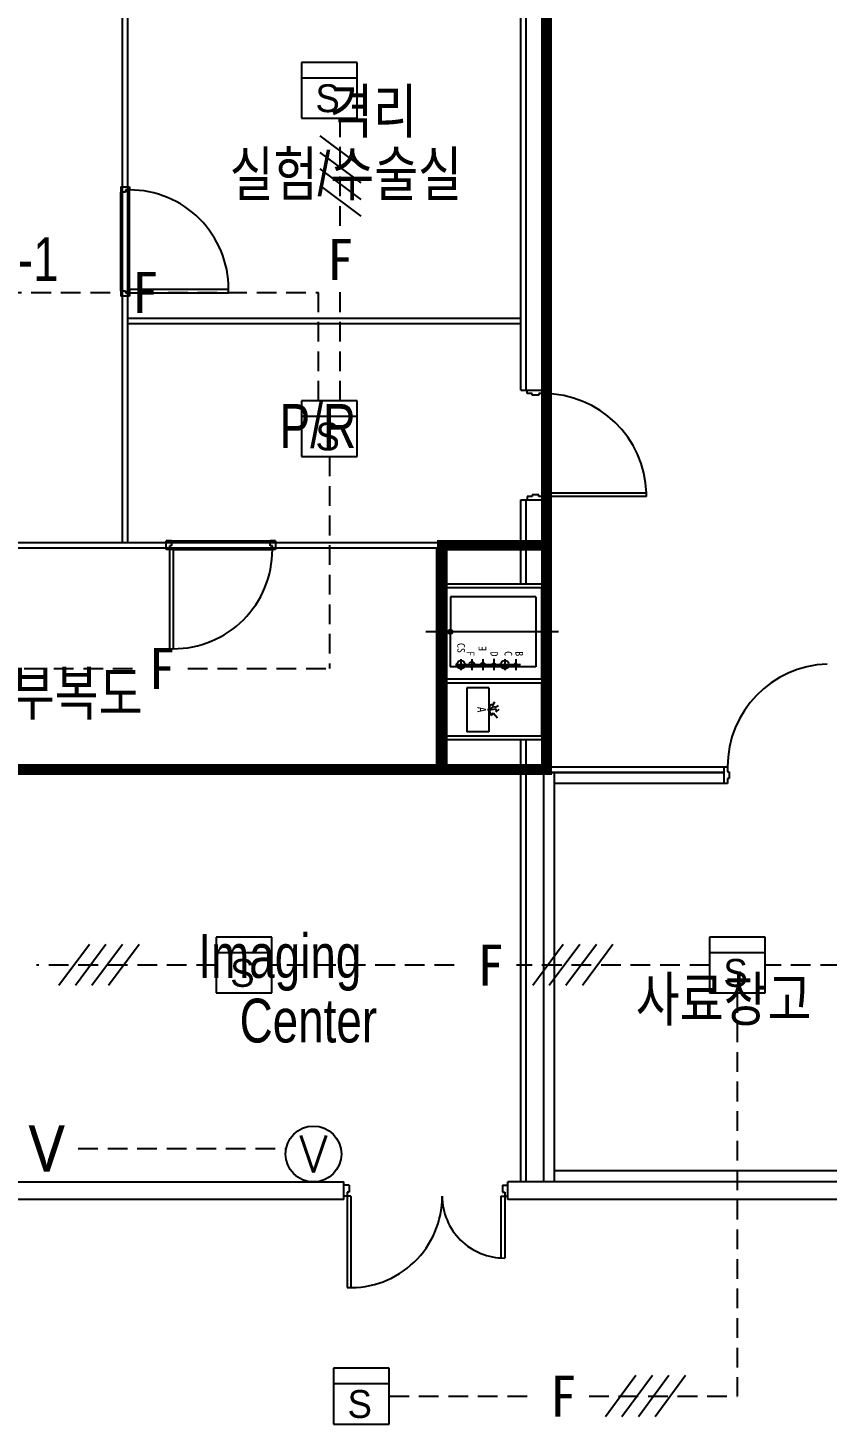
# Model space of a CAD drawing. Header units: millimetres. Extents: x 1710 to 94914, y 1329 to 63037.
# Drawn here: x 32318 to 39621, y 29943 to 42694 of the extents above; entities that cross this region are included whole.
import ezdxf
from ezdxf.enums import TextEntityAlignment as Align

# ---------------------------------------------------------------- set-up
doc = ezdxf.new("R2010")
doc.units = ezdxf.units.MM
doc.header["$LTSCALE"] = 120
doc.linetypes.add('HIDDENX2', pattern=[0.75, 0.5, -0.25])
for name, color, linetype in [('2구역', 6, 'Continuous'), ('6구역', 51, 'Continuous'), ('ARCH', 9, 'Continuous'), ('DET', 2, 'Continuous'), ('DET-S', 2, 'Continuous'), ('fire', 2, 'Continuous'), ('fire-l', 4, 'Continuous'), ('STROBE', 1, 'Continuous')]:
    doc.layers.add(name, color=color, linetype=linetype)
doc.styles.add('GHD', font='')
doc.styles.add('ghs', font='')
doc.styles.get("Standard").update_dxf_attribs({"font": 'SIMPLEX.shx'})
doc.styles.add('SUKWOO', font='malgun.ttf')
doc.styles.add('TSTYLE4', font='txt', dxfattribs={"width": 0.95, "height": 70})
doc.styles.add('TSTYLE5', font='txt', dxfattribs={"width": 0.95, "height": 80})
doc.styles.add('TSTYLE7', font='txt', dxfattribs={"height": 70})
doc.styles.add('돋움', font='')
doc.styles.get('GHD').set_extended_font_data('Dotum')
doc.styles.get('ghs').set_extended_font_data('Dotum')
doc.styles.get('돋움').set_extended_font_data('DotumChe')

# ---------------------------------------------------------------- blocks, each defined once
blk = doc.blocks.new('e-01')
at = {"layer": 'DET'}
for p, q in [((1.5, 1.5), (-1.5, 1.5)), ((-1.5, 1.5), (-1.5, -1.5)), ((1.5, -1.5), (1.5, 1.5)), ((1.5, 0.66), (-1.5, 0.66))]:
    blk.add_line(p, q, dxfattribs=at)
at = {"layer": 'DET-S'}
blk.add_line((-1.5, -1.5), (1.5, -1.5), dxfattribs=at)
at = {"layer": 'DET', "color": 1, "style": 'ghs'}
blk.add_text('S', height=1.5, dxfattribs=at).set_placement((-0.745, -1.172))
blk = doc.blocks.new('01')
at = {"layer": 'fire'}
for p, q in [((-0.079, 1.25), (-1.937, -1.25)), ((0.929, 1.25), (-0.929, -1.25)), ((1.937, 1.25), (0.079, -1.25)), ((2.944, 1.25), (1.087, -1.25))]:
    blk.add_line(p, q, dxfattribs=at)
blk = doc.blocks.new('e-07')
at = {"layer": 'fire'}
blk.add_circle((0, 1.5), 1.5, dxfattribs=at)
at = {"layer": 'STROBE'}
blk.add_line((0, 3), (0, 2.99), dxfattribs=at)
at = {"layer": 'fire', "color": 1}
blk.add_text('V', height=2, dxfattribs=at).set_placement((0, 1.5), align=Align.MIDDLE)

msp = doc.modelspace()

# ---------------------------------------------------------------- linework, layer by layer
at = {"layer": '2구역', "linetype": 'Continuous', "const_width": 100, "elevation": 0}
msp.add_lwpolyline([(25778.8, 44357), (25778.8, 35920.8), (37056.3, 35920.8), (37056.3, 44357)], close=True, dxfattribs=at)
at = {"layer": '6구역', "linetype": 'Continuous', "const_width": 100, "elevation": 0}
msp.add_lwpolyline([(60281.3, 31994.2), (50381.3, 31994.2), (50381.3, 35944.2), (52581.3, 35944.2), (52581.3, 42084.2), (40531.3, 42084.2), (40531.3, 44357), (37056.3, 44357), (37056.3, 37968.3), (36105.3, 37968.3), (36105.3, 35920.8), (25778.8, 35920.8), (25778.8, 44357)], dxfattribs=at)
at = {"layer": 'ARCH', "color": 9}
for p, q in [((33231.3, 37994.2, 0), (33231.3, 44294.2, 0)), ((33181.3, 37994.2, 0), (33181.3, 44234.2, 0)), ((36821.3, 39384.2, 0), (36821.3, 44234.2, 0)), ((36871.3, 39384.2, 0), (36871.3, 44234.2, 0)), ((37031.3, 39384.2, 0), (37031.3, 44234.2, 0)), ((37081.3, 39384.2, 0), (37081.3, 44234.2, 0)), ((33166.3, 41244.2, 0), (33246.3, 41244.2, 0)), ((33166.3, 41244.2, 0), (33166.3, 41194.3, 0)), ((33210.5, 41194.3, 0), (33166.3, 41194.3, 0)), ((33166.3, 40294.1, 0), (33166.3, 41194.3, 0)), ((33181.3, 41244.2, 0), (33231.3, 41244.2, 0)), ((33210.5, 41214.8, 0), (33210.5, 41194.3, 0)), ((33246.3, 41214.8, 0), (33210.5, 41214.8, 0)), ((33210.5, 41214.8, 0), (33210.5, 41194.3, 0)), ((33246.3, 41244.2, 0), (33246.3, 41214.8, 0)), ((33246.3, 40308.8, 0), (33246.3, 41214.8, 0)), ((33246.3, 40308.8, 0), (34151.6, 40308.8, 0)), ((33246.3, 40308.8, 0), (33246.3, 40273.6, 0)), ((34151.6, 40273.6, 0), (34151.6, 40308.8, 0)), ((33166.3, 40294.1, 0), (33210.5, 40294.1, 0)), ((33166.3, 40294.1, 0), (33166.3, 40244.2, 0)), ((33246.3, 40244.2, 0), (33166.3, 40244.2, 0)), ((33231.3, 40244.2, 0), (33181.3, 40244.2, 0)), ((33231.3, 40244.2, 0), (33181.3, 40244.2, 0)), ((33210.5, 40294.1, 0), (33210.5, 40273.6, 0)), ((33210.5, 40273.6, 0), (33246.3, 40273.6, 0)), ((33246.3, 40273.6, 0), (33246.3, 40244.2, 0)), ((33246.3, 40273.6, 0), (34151.6, 40273.6, 0)), ((33231.3, 40044.2, 0), (36821.3, 40044.2, 0)), ((33231.3, 39994.2, 0), (36821.3, 39994.2, 0)), ((36821.3, 39384.2, 0), (37081.3, 39384.2, 0)), ((36881.3, 39384.2, 0), (37031.3, 39384.2, 0)), ((36881.3, 39354.2, 0), (36881.3, 39384.2, 0)), ((36881.3, 39354.2, 0), (36881.3, 39384.2, 0)), ((36926.3, 39354.2, 0), (36881.3, 39354.2, 0)), ((36926.3, 39354.2, 0), (36881.3, 39354.2, 0)), ((36926.3, 39339.2, 0), (36926.3, 39354.2, 0)), ((36926.3, 39339.2, 0), (36926.3, 39354.2, 0)), ((36986.3, 39339.2, 0), (36926.3, 39339.2, 0)), ((36986.3, 39339.2, 0), (36926.3, 39339.2, 0)), ((37031.3, 39354.2, 0), (36986.3, 39354.2, 0)), ((36986.3, 39354.2, 0), (36986.3, 39339.2, 0)), ((37031.3, 39354.2, 0), (36986.3, 39354.2, 0)), ((36986.3, 39354.2, 0), (36986.3, 39339.2, 0)), ((37031.3, 39384.2, 0), (37031.3, 39354.2, 0)), ((37031.3, 39384.2, 0), (37031.3, 39354.2, 0)), ((36821.3, 37618.1, 0), (36821.3, 38384.2, 0)), ((36821.3, 38384.2, 0), (37081.3, 38384.2, 0)), ((36871.3, 37618.1, 0), (36871.3, 38384.2, 0)), ((36926.3, 38414.2, 0), (36881.3, 38414.2, 0)), ((36926.3, 38414.2, 0), (36881.3, 38414.2, 0)), ((36881.3, 38414.2, 0), (36881.3, 38384.2, 0)), ((36881.3, 38384.2, 0), (37031.3, 38384.2, 0)), ((36986.3, 38429.2, 0), (36926.3, 38429.2, 0)), ((36926.3, 38429.2, 0), (36926.3, 38414.2, 0)), ((36986.3, 38429.2, 0), (36926.3, 38429.2, 0)), ((36926.3, 38429.2, 0), (36926.3, 38414.2, 0)), ((36986.3, 38414.2, 0), (36986.3, 38429.2, 0)), ((36986.3, 38414.2, 0), (36986.3, 38429.2, 0)), ((37031.3, 38414.2, 0), (36986.3, 38414.2, 0)), ((37031.3, 38414.2, 0), (36986.3, 38414.2, 0)), ((37971.3, 38444.2, 0), (37031.3, 38444.2, 0)), ((37031.3, 38414.2, 0), (37031.3, 38444.2, 0)), ((37971.3, 38444.2, 0), (37031.3, 38444.2, 0)), ((37031.3, 38414.2, 0), (37031.3, 38444.2, 0)), ((37971.3, 38414.2, 0), (37031.3, 38414.2, 0)), ((37971.3, 38414.2, 0), (37031.3, 38414.2, 0)), ((37031.3, 38384.2, 0), (37031.3, 38414.2, 0)), ((37031.3, 38384.2, 0), (37031.3, 38414.2, 0)), ((37031.3, 37618.1, 0), (37031.3, 38384.2, 0)), ((37081.3, 37568.2, 0), (37081.3, 38384.2, 0)), ((37971.3, 38414.2, 0), (37971.3, 38444.2, 0)), ((37971.3, 38414.2, 0), (37971.3, 38444.2, 0)), ((33581.3, 37929.2, 0), (33581.3, 38009.2, 0)), ((33631.2, 38009.2, 0), (33581.3, 38009.2, 0)), ((33631.2, 38009.2, 0), (33631.2, 37965.1, 0)), ((33631.2, 38009.2, 0), (34531.5, 38009.2, 0)), ((34531.5, 37965.1, 0), (34531.5, 38009.2, 0)), ((34581.3, 38009.2, 0), (34531.5, 38009.2, 0)), ((34581.3, 38009.2, 0), (34581.3, 37929.2, 0)), ((29931.3, 37994.2, 0), (36821.3, 37994.2, 0)), ((29931.3, 37944.2, 0), (36821.3, 37944.2, 0)), ((33581.3, 37944.2, 0), (33581.3, 37994.2, 0)), ((33581.3, 37944.2, 0), (33581.3, 37994.2, 0)), ((33610.7, 37929.2, 0), (33581.3, 37929.2, 0)), ((33610.7, 37965.1, 0), (33610.7, 37929.2, 0)), ((33631.2, 37965.1, 0), (33610.7, 37965.1, 0)), ((33610.7, 37929.2, 0), (33610.7, 37024, 0)), ((33646, 37929.2, 0), (33610.7, 37929.2, 0)), ((33646, 37929.2, 0), (33646, 37024, 0)), ((33646, 37929.2, 0), (34552, 37929.2, 0)), ((34552, 37965.1, 0), (34531.5, 37965.1, 0)), ((34552, 37965.1, 0), (34531.5, 37965.1, 0)), ((34552, 37929.2, 0), (34552, 37965.1, 0)), ((34581.3, 37929.2, 0), (34552, 37929.2, 0)), ((34581.3, 37994.2, 0), (34581.3, 37944.2, 0)), ((36055.3, 35944.2, 0), (36055.3, 37944.1, 0)), ((36105.3, 35944.2, 0), (36105.3, 37944.1, 0)), ((36055.3, 36194.1, 0), (36055.3, 37618.1, 0)), ((36090.3, 37618.1, 0), (36055.3, 37618.1, 0)), ((36090.3, 36194.1, 0), (36090.3, 37618.1, 0)), ((36090.3, 37618.1, 0), (37081.3, 37618.1, 0)), ((37046.3, 37618.1, 0), (37046.3, 36194.1, 0)), ((37081.3, 37618.1, 0), (37081.3, 36194.1, 0)), ((36125.3, 37583.1, 0), (37011.3, 37583.1, 0)), ((36125.3, 36749.1, 0), (36125.3, 37583.1, 0)), ((36178.3, 37498.1, 0), (36176.4, 36858.1, 0)), ((36958.4, 37498.1, 0), (36178.3, 37498.1, 0)), ((36958.4, 37498.1, 0), (36958.4, 36858.1, 0)), ((37011.3, 37583.1, 0), (37011.3, 36749.1, 0)), ((37166.4, 37178.1, 0), (35955.6, 37178.1, 0)), ((33610.7, 37024, 0), (33646, 37024, 0)), ((36958.4, 36858.1, 0), (36176.4, 36858.1, 0)), ((36325.3, 36878.1, 0), (36225.3, 36878.1, 0)), ((36275.3, 36928.1, 0), (36275.3, 36828.1, 0)), ((36425.3, 36878.1, 0), (36325.3, 36878.1, 0)), ((36375.3, 36928.1, 0), (36375.3, 36828.1, 0)), ((36525.3, 36878.1, 0), (36425.3, 36878.1, 0)), ((36475.3, 36928.1, 0), (36475.3, 36828.1, 0)), ((36625.3, 36878.1, 0), (36525.3, 36878.1, 0)), ((36575.3, 36932.4, 0), (36575.3, 36828.1, 0)), ((36725.3, 36878.1, 0), (36625.3, 36878.1, 0)), ((36675.3, 36928.1, 0), (36675.3, 36828.1, 0)), ((36820.8, 36878.1, 0), (36725.3, 36878.1, 0)), ((36775.3, 36928.1, 0), (36775.3, 36828.1, 0)), ((36125.3, 36749.1, 0), (37011.3, 36749.1, 0)), ((36090.3, 36714.1, 0), (36055.3, 36714.1, 0)), ((36125.3, 36714.1, 0), (37011.3, 36714.1, 0)), ((36125.3, 36229.1, 0), (36125.3, 36714.1, 0)), ((36530.3, 36666.1, 0), (36330.3, 36666.1, 0)), ((36330.3, 36666.1, 0), (36330.3, 36266.1, 0)), ((36530.3, 36666.1, 0), (36530.3, 36266.1, 0)), ((37011.3, 36714.1, 0), (37011.3, 36229.1, 0)), ((37046.3, 36714.1, 0), (37081.3, 36714.1, 0)), ((36530.3, 36466.3, 0), (36545.1, 36516.6, 0)), ((36530.3, 36466.3, 0), (36575.5, 36496, 0)), ((36530.3, 36466.3, 0), (36592.6, 36474.1, 0)), ((36545.1, 36516.6, 0), (36562.1, 36506.9, 0)), ((36562.1, 36506.9, 0), (36584, 36539.8, 0)), ((36575.5, 36496, 0), (36596.2, 36491.1, 0)), ((36592.6, 36474.1, 0), (36596.2, 36448.5, 0)), ((36596.2, 36491.1, 0), (36619.3, 36504.5, 0)), ((36596.2, 36448.5, 0), (36625.4, 36472.9, 0)), ((36530.3, 36466.1, 0), (36517.8, 36466.1, 0)), ((36530.3, 36466.3, 0), (36550, 36413.2, 0)), ((36550, 36413.2, 0), (36569.4, 36438.8, 0)), ((36569.4, 36438.8, 0), (36608.4, 36392.6, 0)), ((36125.3, 36229.1, 0), (37011.3, 36229.1, 0)), ((36530.3, 36266.1, 0), (36330.3, 36266.1, 0)), ((36090.3, 36194.1, 0), (36055.3, 36194.1, 0)), ((36090.3, 36194.1, 0), (37081.3, 36194.1, 0)), ((36821.3, 32154.2, 0), (36821.3, 36194.1, 0)), ((36871.3, 32154.2, 0), (36871.3, 36194.1, 0)), ((37031.3, 32154.2, 0), (37031.3, 36194.1, 0)), ((37081.3, 35944.2, 0), (37081.3, 36194.1, 0)), ((25841.3, 35944.2, 0), (36821.3, 35944.2, 0)), ((25841.3, 35894.2, 0), (36821.3, 35894.2, 0)), ((37031.3, 35944.2, 0), (37081.3, 35944.2, 0)), ((37031.3, 35894.2, 0), (37081.3, 35894.2, 0)), ((38681.3, 35894.2, 0), (37061.3, 35894.2, 0)), ((37081.3, 35944.2, 0), (38681.3, 35944.2, 0)), ((37081.3, 35894.2, 0), (38681.3, 35894.2, 0)), ((37131.3, 32154.2, 0), (37131.3, 35894.2, 0)), ((38681.3, 35794.2, 0), (38681.3, 35944.2, 0)), ((38681.3, 35944.2, 0), (38711.3, 35944.2, 0)), ((38681.3, 35794.2, 0), (38681.3, 35944.2, 0)), ((38681.3, 35944.2, 0), (38711.3, 35944.2, 0)), ((38711.3, 35944.2, 0), (38711.3, 35899.2, 0)), ((38711.3, 35944.2, 0), (38711.3, 35899.2, 0)), ((38711.3, 35899.2, 0), (38726.3, 35899.2, 0)), ((38711.3, 35899.2, 0), (38726.3, 35899.2, 0)), ((38726.3, 35839.2, 0), (38711.3, 35839.2, 0)), ((38711.3, 35839.2, 0), (38711.3, 35794.2, 0)), ((38726.3, 35839.2, 0), (38711.3, 35839.2, 0)), ((38711.3, 35839.2, 0), (38711.3, 35794.2, 0)), ((38726.3, 35899.2, 0), (38726.3, 35839.2, 0)), ((38726.3, 35899.2, 0), (38726.3, 35839.2, 0)), ((38681.3, 35794.2, 0), (37131.3, 35794.2, 0)), ((38711.3, 35794.2, 0), (38681.3, 35794.2, 0)), ((38711.3, 35794.2, 0), (38681.3, 35794.2, 0)), ((31931.3, 32154.2, 0), (35204.6, 32154.2, 0)), ((35204.6, 31994.2, 0), (35204.6, 32154.2, 0)), ((40381.3, 32154.2, 0), (36704.6, 32154.2, 0)), ((36704.6, 31994.2, 0), (36704.6, 32154.2, 0)), ((40381.3, 32254.2, 0), (37131.3, 32254.2, 0)), ((35254.5, 32124.2, 0), (35204.6, 32124.2, 0)), ((35204.6, 32024.2, 0), (35204.6, 32124.2, 0)), ((35254.5, 32124.2, 0), (35204.6, 32124.2, 0)), ((35204.6, 32024.2, 0), (35204.6, 32124.2, 0)), ((35234, 32024.2, 0), (35204.6, 32024.2, 0)), ((35234, 32024.2, 0), (35204.6, 32024.2, 0)), ((35254.5, 32060.1, 0), (35234, 32060.1, 0)), ((35234, 32060.1, 0), (35234, 32024.2, 0)), ((35254.5, 32060.1, 0), (35234, 32060.1, 0)), ((35234, 32060.1, 0), (35234, 32024.2, 0)), ((35269.2, 32024.2, 0), (35234, 32024.2, 0)), ((35234, 32024.2, 0), (35234, 31189.9, 0)), ((35269.2, 32024.2, 0), (35234, 32024.2, 0)), ((35234, 32024.2, 0), (35234, 31189.9, 0)), ((35254.5, 32124.2, 0), (35254.5, 32060.1, 0)), ((35254.5, 32124.2, 0), (35254.5, 32060.1, 0)), ((35269.2, 32024.2, 0), (35269.2, 31189.2, 0)), ((35269.2, 32024.2, 0), (35269.2, 31189.2, 0)), ((36640, 32024.2, 0), (36640, 31460, 0)), ((36640, 32024.2, 0), (36675.2, 32024.2, 0)), ((36640, 32024.2, 0), (36640, 31460, 0)), ((36640, 32024.2, 0), (36675.2, 32024.2, 0)), ((36654.7, 32124.2, 0), (36654.7, 32060.1, 0)), ((36654.7, 32124.2, 0), (36704.6, 32124.2, 0)), ((36654.7, 32124.2, 0), (36654.7, 32060.1, 0)), ((36654.7, 32124.2, 0), (36704.6, 32124.2, 0)), ((36654.7, 32060.1, 0), (36675.2, 32060.1, 0)), ((36654.7, 32060.1, 0), (36675.2, 32060.1, 0)), ((36675.2, 32060.1, 0), (36675.2, 32024.2, 0)), ((36675.2, 32060.1, 0), (36675.2, 32024.2, 0)), ((36675.2, 32024.2, 0), (36704.6, 32024.2, 0)), ((36675.2, 32024.2, 0), (36675.2, 31459.2, 0)), ((36675.2, 32024.2, 0), (36704.6, 32024.2, 0)), ((36675.2, 32024.2, 0), (36675.2, 31459.2, 0)), ((36704.6, 32024.2, 0), (36704.6, 32124.2, 0)), ((36704.6, 32024.2, 0), (36704.6, 32124.2, 0)), ((36704.6, 32024.2, 0), (36704.6, 32124.2, 0)), ((36704.6, 32024.2, 0), (36704.6, 32124.2, 0)), ((35204.6, 31994.2, 0), (31566.3, 31994.2, 0)), ((45281.3, 31994.2, 0), (36704.6, 31994.2, 0))]:
    msp.add_line(p, q, dxfattribs=at)
for centre, radius in [((36177.3, 37178.1, 0), 20), ((36275.3, 36878.1, 0), 38.1), ((36375.3, 36878.1, 0), 25.4), ((36475.3, 36878.1, 0), 19.1), ((36575.3, 36878.1, 0), 12.7), ((36675.3, 36878.1, 0), 38.1), ((36775.3, 36878.1, 0), 12.7)]:
    msp.add_circle(centre, radius, dxfattribs=at)
for centre, radius, start, end in [((33246.9, 40310.2, 0), 904.7, 359.91508, 90.03615), ((37031.3, 38414.2, 0), 940, 1.8271, 90), ((33647.3, 37928.6, 0), 904.7, 269.91508, 0.03615), ((39651.3, 35944.2, 0), 940, 91.8271, 180), ((35269.2, 32024.2, 0), 835, 267.58091, 0), ((36669.2, 32024.2, 0), 565, 180, 270.60846)]:
    msp.add_arc(centre, radius, start, end, dxfattribs=at)
at = {"layer": 'fire-l', "linetype": 'HIDDENX2', "ltscale": 3}
for p, q in [((35171.8, 40886.9, 0), (35171.8, 41869, 0)), ((31808.8, 40278.1, 0), (33082.2, 40278.1, 0)), ((33598.6, 40278.1, 0), (34973.2, 40278.1, 0)), ((34973.2, 39289.5, 0), (34973.2, 40278.1, 0)), ((35171.8, 39289.5, 0), (35171.8, 40294, 0)), ((35072.5, 38779.5, 0), (35072.5, 36843.8, 0)), ((32014.5, 36843.8, 0), (33343.9, 36843.8, 0)), ((33779.5, 36843.8, 0), (35072.5, 36843.8, 0)), ((34038.4, 34135.1, 0), (32396.3, 34135.1, 0)), ((36212.7, 34135.1, 0), (34548.4, 34135.1, 0)), ((38545.7, 34135.1, 0), (36783.8, 34135.1, 0)), ((40281.1, 34135.1, 0), (39055.7, 34135.1, 0)), ((38800.7, 33880.1, 0), (38800.7, 30197.6, 0)), ((35620.7, 30197.6, 0), (36954.6, 30197.6, 0)), ((37445.6, 30197.6, 0), (38800.7, 30197.6, 0))]:
    msp.add_line(p, q, dxfattribs=at)
at = {"layer": 'fire-l', "color": 3, "linetype": 'HIDDENX2', "ltscale": 3}
msp.add_line((32777.1, 32459.2, 0), (34677, 32459.2, 0), dxfattribs=at)

# ---------------------------------------------------------------- block references
at = {"layer": 'fire-l', "xscale": 170, "yscale": 170, "zscale": 170}
for name, p in [('e-01', (35072.5, 42124, 0)), ('e-01', (35072.5, 39034.5, 0)), ('e-01', (34293.4, 34135.1, 0)), ('e-01', (38800.7, 34135.1, 0)), ('e-07', (34927.1, 32154.2, 0)), ('e-01', (35365.7, 30197.6, 0))]:
    msp.add_blockref(name, p, dxfattribs=at)
at = {"layer": 'fire-l', "linetype": 'HIDDENX2', "ltscale": 2, "xscale": 150, "yscale": 150, "zscale": 150, "rotation": 90}
msp.add_blockref('01', (35171.8, 41266.5, 0), dxfattribs=at)
at = {"layer": 'fire-l', "linetype": 'HIDDENX2', "ltscale": 2, "xscale": 150, "yscale": 150, "zscale": 150}
for p in [(32891.4, 34135.1, 0), (37222, 34135.1, 0), (37885.7, 30197.6, 0)]:
    msp.add_blockref('01', p, dxfattribs=at)

# ---------------------------------------------------------------- texts
at = {"layer": 'ARCH', "color": 9, "style": 'GHD', "width": 0.8}
for s, p in [('격리', (35070.8, 41734.2, 0)), ('실험/수술실', (34161.9, 41160.7, 0)), ('사육실-1', (31021.9, 40382.6, 0)), ('P/R', (34618.6, 38858.9, 0)), ('내부복도', (31759.5, 36419.6, 0)), ('Imaging ', (33875.2, 34018.3, 0)), ('사료창고', (37873.1, 33623.9, 0)), ('Center', (34252.7, 33427.9, 0))]:
    msp.add_text(s, height=400, dxfattribs=at).set_placement(p)
at = {"layer": 'ARCH', "color": 9, "width": 0.95}
for s, height, rotation, style, p in [('CS', 70, 269.99997, 'TSTYLE4', (36241.7, 37076.9, 0)), ('F', 70, 270, 'TSTYLE4', (36328.3, 37001.4, 0)), ('D', 70, 269.99997, 'TSTYLE4', (36544.4, 36998.1, 0)), ('C', 70, 269.99997, 'TSTYLE4', (36673.4, 37001.7, 0)), ('B', 70, 269.99997, 'TSTYLE4', (36773.1, 37000.5, 0)), ('A', 80, 270, 'TSTYLE5', (36425.1, 36493.8, 0))]:
    msp.add_text(s, height=height, rotation=rotation, dxfattribs=dict(at, style=style)).set_placement(p)
at = {"layer": 'ARCH', "color": 9, "style": 'TSTYLE7'}
msp.add_text('E', height=70, rotation=90.00002, dxfattribs=at).set_placement((36506.5, 37001.4, 0))
at = {"layer": 'fire', "linetype": 'HIDDENX2', "ltscale": 2, "style": '돋움'}
for p in [(35171.8, 40579.2, 0), (33391, 40278.1, 0), (33543.5, 36843.8, 0), (36547, 34135.1, 0), (37210.7, 30197.6, 0)]:
    msp.add_text('F', height=375, dxfattribs=at).set_placement(p, align=Align.MIDDLE)
at = {"layer": 'STROBE', "style": 'SUKWOO'}
msp.add_text('V', height=425, dxfattribs=at).set_placement((32489.6, 32459.2, 0), align=Align.MIDDLE)

doc.saveas('drawing.dxf')
